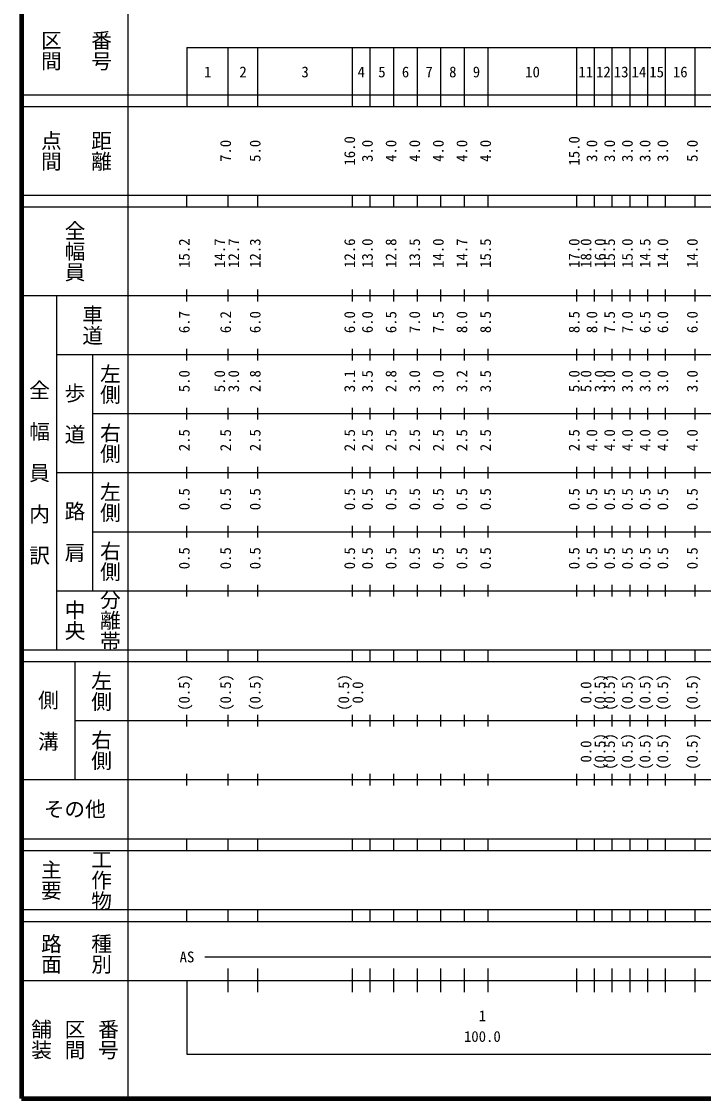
# Model space of a CAD drawing. Units: millimetres on the paper, enlarged 1000 times. Extents: x 40000 to 680000, y 20000 to 380000.
# Drawn here: x 40000 to 155427, y 20000 to 202409 of the extents above; entities that cross this region are included whole.
import ezdxf
from ezdxf.enums import TextEntityAlignment as Align

# ---------------------------------------------------------------- set-up
doc = ezdxf.new("R2010")
doc.units = ezdxf.units.MM
doc.header["$LTSCALE"] = 1000
doc.layers.add('M-TTL', color=2, linetype='Continuous', lineweight=140)
doc.layers.add('M-TTL-BAND', color=7, linetype='Continuous', lineweight=25)
doc.styles.add('@ＭＳ ゴシック', font='')
doc.styles.add('ＭＳ ゴシック', font='')
doc.styles.get('@ＭＳ ゴシック').set_extended_font_data('@MS Gothic')
doc.styles.get('ＭＳ ゴシック').set_extended_font_data('MS Gothic')

msp = doc.modelspace()

# ---------------------------------------------------------------- linework, layer by layer
at = {"layer": 'M-TTL'}
for p, q in [((40000, 380000), (40000, 20000)), ((40000, 20000), (680000, 20000))]:
    msp.add_line(p, q, dxfattribs=at)
at = {"layer": 'M-TTL-BAND'}
for p, q in [((58000, 370000), (58000, 20000)), ((68000, 198000), (579000, 198000)), ((68000, 198000), (68000, 188000)), ((75000, 188000), (75000, 198000)), ((80000, 188000), (80000, 198000)), ((96000, 188000), (96000, 198000)), ((99000, 188000), (99000, 198000)), ((103000, 188000), (103000, 198000)), ((107000, 188000), (107000, 198000)), ((111000, 188000), (111000, 198000)), ((115000, 188000), (115000, 198000)), ((119000, 188000), (119000, 198000)), ((134000, 188000), (134000, 198000)), ((137000, 188000), (137000, 198000)), ((140000, 188000), (140000, 198000)), ((143000, 188000), (143000, 198000)), ((146000, 188000), (146000, 198000)), ((149000, 188000), (149000, 198000)), ((154000, 188000), (154000, 198000)), ((40000, 190000), (579000, 190000)), ((40000, 188000), (579000, 188000)), ((40000, 173000), (579000, 173000)), ((68000, 171000), (68000, 173000)), ((75000, 171000), (75000, 173000)), ((80000, 171000), (80000, 173000)), ((96000, 171000), (96000, 173000)), ((99000, 171000), (99000, 173000)), ((103000, 171000), (103000, 173000)), ((107000, 171000), (107000, 173000)), ((111000, 171000), (111000, 173000)), ((115000, 171000), (115000, 173000)), ((119000, 171000), (119000, 173000)), ((134000, 171000), (134000, 173000)), ((137000, 171000), (137000, 173000)), ((140000, 171000), (140000, 173000)), ((143000, 171000), (143000, 173000)), ((146000, 171000), (146000, 173000)), ((149000, 171000), (149000, 173000)), ((154000, 171000), (154000, 173000)), ((40000, 171000), (579000, 171000)), ((68000, 155000), (68000, 157000)), ((75000, 155000), (75000, 157000)), ((80000, 155000), (80000, 157000)), ((96000, 155000), (96000, 157000)), ((99000, 155000), (99000, 157000)), ((103000, 155000), (103000, 157000)), ((107000, 155000), (107000, 157000)), ((111000, 155000), (111000, 157000)), ((115000, 155000), (115000, 157000)), ((119000, 155000), (119000, 157000)), ((134000, 155000), (134000, 157000)), ((137000, 155000), (137000, 157000)), ((140000, 155000), (140000, 157000)), ((143000, 155000), (143000, 157000)), ((146000, 155000), (146000, 157000)), ((149000, 155000), (149000, 157000)), ((154000, 155000), (154000, 157000)), ((40000, 156000), (579000, 156000)), ((46000, 96000), (46000, 156000)), ((46000, 146000), (579000, 146000)), ((52000, 146000), (52000, 106000)), ((68000, 145000), (68000, 147000)), ((75000, 145000), (75000, 147000)), ((80000, 145000), (80000, 147000)), ((96000, 145000), (96000, 147000)), ((99000, 145000), (99000, 147000)), ((103000, 145000), (103000, 147000)), ((107000, 145000), (107000, 147000)), ((111000, 145000), (111000, 147000)), ((115000, 145000), (115000, 147000)), ((119000, 145000), (119000, 147000)), ((134000, 145000), (134000, 147000)), ((137000, 145000), (137000, 147000)), ((140000, 145000), (140000, 147000)), ((143000, 145000), (143000, 147000)), ((146000, 145000), (146000, 147000)), ((149000, 145000), (149000, 147000)), ((154000, 145000), (154000, 147000)), ((68000, 135000), (68000, 137000)), ((75000, 135000), (75000, 137000)), ((80000, 135000), (80000, 137000)), ((96000, 135000), (96000, 137000)), ((99000, 135000), (99000, 137000)), ((103000, 135000), (103000, 137000)), ((107000, 135000), (107000, 137000)), ((111000, 135000), (111000, 137000)), ((115000, 135000), (115000, 137000)), ((119000, 135000), (119000, 137000)), ((134000, 135000), (134000, 137000)), ((137000, 135000), (137000, 137000)), ((140000, 135000), (140000, 137000)), ((143000, 135000), (143000, 137000)), ((146000, 135000), (146000, 137000)), ((149000, 135000), (149000, 137000)), ((154000, 135000), (154000, 137000)), ((52000, 136000), (579000, 136000)), ((46000, 126000), (579000, 126000)), ((68000, 125000), (68000, 127000)), ((75000, 125000), (75000, 127000)), ((80000, 125000), (80000, 127000)), ((96000, 125000), (96000, 127000)), ((99000, 125000), (99000, 127000)), ((103000, 125000), (103000, 127000)), ((107000, 125000), (107000, 127000)), ((111000, 125000), (111000, 127000)), ((115000, 125000), (115000, 127000)), ((119000, 125000), (119000, 127000)), ((134000, 125000), (134000, 127000)), ((137000, 125000), (137000, 127000)), ((140000, 125000), (140000, 127000)), ((143000, 125000), (143000, 127000)), ((146000, 125000), (146000, 127000)), ((149000, 125000), (149000, 127000)), ((154000, 125000), (154000, 127000)), ((68000, 115000), (68000, 117000)), ((75000, 115000), (75000, 117000)), ((80000, 115000), (80000, 117000)), ((96000, 115000), (96000, 117000)), ((99000, 115000), (99000, 117000)), ((103000, 115000), (103000, 117000)), ((107000, 115000), (107000, 117000)), ((111000, 115000), (111000, 117000)), ((115000, 115000), (115000, 117000)), ((119000, 115000), (119000, 117000)), ((134000, 115000), (134000, 117000)), ((137000, 115000), (137000, 117000)), ((140000, 115000), (140000, 117000)), ((143000, 115000), (143000, 117000)), ((146000, 115000), (146000, 117000)), ((149000, 115000), (149000, 117000)), ((154000, 115000), (154000, 117000)), ((52000, 116000), (579000, 116000)), ((46000, 106000), (579000, 106000)), ((68000, 105000), (68000, 107000)), ((75000, 105000), (75000, 107000)), ((80000, 105000), (80000, 107000)), ((96000, 105000), (96000, 107000)), ((99000, 105000), (99000, 107000)), ((103000, 105000), (103000, 107000)), ((107000, 105000), (107000, 107000)), ((111000, 105000), (111000, 107000)), ((115000, 105000), (115000, 107000)), ((119000, 105000), (119000, 107000)), ((134000, 105000), (134000, 107000)), ((137000, 105000), (137000, 107000)), ((140000, 105000), (140000, 107000)), ((143000, 105000), (143000, 107000)), ((146000, 105000), (146000, 107000)), ((149000, 105000), (149000, 107000)), ((154000, 105000), (154000, 107000)), ((40000, 96000), (579000, 96000)), ((68000, 94000), (68000, 96000)), ((75000, 94000), (75000, 96000)), ((80000, 94000), (80000, 96000)), ((96000, 94000), (96000, 96000)), ((99000, 94000), (99000, 96000)), ((103000, 94000), (103000, 96000)), ((107000, 94000), (107000, 96000)), ((111000, 94000), (111000, 96000)), ((115000, 94000), (115000, 96000)), ((119000, 94000), (119000, 96000)), ((134000, 94000), (134000, 96000)), ((137000, 94000), (137000, 96000)), ((140000, 94000), (140000, 96000)), ((143000, 94000), (143000, 96000)), ((146000, 94000), (146000, 96000)), ((149000, 94000), (149000, 96000)), ((154000, 94000), (154000, 96000)), ((40000, 94000), (579000, 94000)), ((49000, 94000), (49000, 74000)), ((49000, 84000), (579000, 84000)), ((68000, 83000), (68000, 85000)), ((75000, 83000), (75000, 85000)), ((80000, 83000), (80000, 85000)), ((96000, 83000), (96000, 85000)), ((99000, 83000), (99000, 85000)), ((103000, 83000), (103000, 85000)), ((107000, 83000), (107000, 85000)), ((111000, 83000), (111000, 85000)), ((115000, 83000), (115000, 85000)), ((119000, 83000), (119000, 85000)), ((134000, 83000), (134000, 85000)), ((137000, 83000), (137000, 85000)), ((140000, 83000), (140000, 85000)), ((143000, 83000), (143000, 85000)), ((146000, 83000), (146000, 85000)), ((149000, 83000), (149000, 85000)), ((154000, 83000), (154000, 85000)), ((68000, 73000), (68000, 75000)), ((75000, 73000), (75000, 75000)), ((80000, 73000), (80000, 75000)), ((96000, 73000), (96000, 75000)), ((99000, 73000), (99000, 75000)), ((103000, 73000), (103000, 75000)), ((107000, 73000), (107000, 75000)), ((111000, 73000), (111000, 75000)), ((115000, 73000), (115000, 75000)), ((119000, 73000), (119000, 75000)), ((134000, 73000), (134000, 75000)), ((137000, 73000), (137000, 75000)), ((140000, 73000), (140000, 75000)), ((143000, 73000), (143000, 75000)), ((146000, 73000), (146000, 75000)), ((149000, 73000), (149000, 75000)), ((154000, 73000), (154000, 75000)), ((40000, 74000), (579000, 74000)), ((40000, 64000), (579000, 64000)), ((68000, 62000), (68000, 64000)), ((75000, 62000), (75000, 64000)), ((80000, 62000), (80000, 64000)), ((96000, 62000), (96000, 64000)), ((99000, 62000), (99000, 64000)), ((103000, 62000), (103000, 64000)), ((107000, 62000), (107000, 64000)), ((111000, 62000), (111000, 64000)), ((115000, 62000), (115000, 64000)), ((119000, 62000), (119000, 64000)), ((134000, 62000), (134000, 64000)), ((137000, 62000), (137000, 64000)), ((140000, 62000), (140000, 64000)), ((143000, 62000), (143000, 64000)), ((146000, 62000), (146000, 64000)), ((149000, 62000), (149000, 64000)), ((154000, 62000), (154000, 64000)), ((40000, 62000), (579000, 62000)), ((40000, 52000), (579000, 52000)), ((68000, 50000), (68000, 52000)), ((75000, 50000), (75000, 52000)), ((80000, 50000), (80000, 52000)), ((96000, 50000), (96000, 52000)), ((99000, 50000), (99000, 52000)), ((103000, 50000), (103000, 52000)), ((107000, 50000), (107000, 52000)), ((111000, 50000), (111000, 52000)), ((115000, 50000), (115000, 52000)), ((119000, 50000), (119000, 52000)), ((134000, 50000), (134000, 52000)), ((137000, 50000), (137000, 52000)), ((140000, 50000), (140000, 52000)), ((143000, 50000), (143000, 52000)), ((146000, 50000), (146000, 52000)), ((149000, 50000), (149000, 52000)), ((154000, 50000), (154000, 52000)), ((40000, 50000), (579000, 50000)), ((71000, 44000), (565000, 44000)), ((75000, 38000), (75000, 42000)), ((80000, 38000), (80000, 42000)), ((96000, 38000), (96000, 42000)), ((99000, 38000), (99000, 42000)), ((103000, 38000), (103000, 42000)), ((107000, 38000), (107000, 42000)), ((111000, 38000), (111000, 42000)), ((115000, 38000), (115000, 42000)), ((119000, 38000), (119000, 42000)), ((134000, 38000), (134000, 42000)), ((137000, 38000), (137000, 42000)), ((140000, 38000), (140000, 42000)), ((143000, 38000), (143000, 42000)), ((146000, 38000), (146000, 42000)), ((149000, 38000), (149000, 42000)), ((154000, 38000), (154000, 42000)), ((40000, 40000), (579000, 40000)), ((68000, 40000), (68000, 27500)), ((68000, 27500), (579000, 27500))]:
    msp.add_line(p, q, dxfattribs=at)

# ---------------------------------------------------------------- texts
at = {"layer": 'M-TTL-BAND', "style": '@ＭＳ ゴシック'}
for s, p in [('番号', (53500, 197500)), ('区間', (45000, 197500)), ('点間', (45000, 180500)), ('距離', (53500, 180500)), ('全幅員', (49000, 163500)), ('車道', (52000, 151000)), ('左側', (55000, 141000)), ('全\u3000幅\u3000員\u3000内\u3000訳', (43000, 126000)), ('歩\u3000道', (49000, 136000)), ('右側', (55000, 131000)), ('左側', (55000, 121000)), ('路\u3000肩', (49000, 116000)), ('右側', (55000, 111000)), ('分離帯', (55000, 101000)), ('中央', (49000, 101000)), ('左側', (53500, 89000)), ('側\u3000溝', (44500, 84000)), ('右側', (53500, 79000)), ('主要', (45000, 57000)), ('工作物', (53500, 57000)), ('路面', (45000, 44500)), ('種別', (53500, 44500)), ('舗装', (43333, 30000)), ('区間', (49000, 30000)), ('番号', (54667, 30000))]:
    msp.add_text(s, height=2566, rotation=270, dxfattribs=at).set_placement(p, align=Align.MIDDLE_CENTER)
at = {"layer": 'M-TTL-BAND', "style": 'ＭＳ ゴシック'}
for s, p in [('1', (71500, 192405)), ('2', (77500, 192405)), ('3', (88000, 192405)), ('4', (97500, 192405)), ('5', (101000, 192405)), ('6', (105000, 192405)), ('7', (109000, 192405)), ('8', (113000, 192405)), ('9', (117000, 192405)), ('10', (126500, 192405)), ('11', (135500, 192405)), ('12', (138500, 192405)), ('13', (141500, 192405)), ('14', (144500, 192405)), ('15', (147500, 192405)), ('16', (151500, 192405)), ('AS', (68000, 42500)), ('1', (118000, 32523)), ('100.0', (118000, 29033))]:
    msp.add_text(s, height=1833, dxfattribs=at).set_placement(p, align=Align.BOTTOM_CENTER)
for s, p in [('16.0', (97000, 180500)), ('15.0', (135000, 180500)), ('7.0', (76000, 180500)), ('5.0', (81000, 180500)), ('3.0', (100000, 180500)), ('4.0', (104000, 180500)), ('4.0', (108000, 180500)), ('4.0', (112000, 180500)), ('4.0', (116000, 180500)), ('4.0', (120000, 180500)), ('3.0', (138000, 180500)), ('3.0', (141000, 180500)), ('3.0', (144000, 180500)), ('3.0', (147000, 180500)), ('3.0', (150000, 180500)), ('5.0', (155000, 180500)), ('15.2', (69000, 163174)), ('14.7', (75000, 163174)), ('12.7', (77370, 163174)), ('12.3', (81000, 163174)), ('12.6', (97000, 163174)), ('13.0', (100000, 163174)), ('12.8', (104000, 163174)), ('13.5', (108000, 163174)), ('14.0', (112000, 163174)), ('14.7', (116000, 163174)), ('15.5', (120000, 163174)), ('17.0', (135000, 163174)), ('18.0', (137000, 163174)), ('16.0', (139370, 163174)), ('15.5', (141000, 163174)), ('15.0', (144000, 163174)), ('14.5', (147000, 163174)), ('14.0', (150000, 163174)), ('14.0', (155000, 163174)), ('6.7', (69000, 151500)), ('6.2', (76000, 151500)), ('6.0', (81000, 151500)), ('6.0', (97000, 151500)), ('6.0', (100000, 151500)), ('7.0', (108000, 151500)), ('8.0', (116000, 151500)), ('8.0', (138000, 151500)), ('7.0', (144000, 151500)), ('6.0', (150000, 151500)), ('6.0', (155000, 151500)), ('6.5', (104000, 151500)), ('7.5', (112000, 151500)), ('8.5', (120000, 151500)), ('8.5', (135000, 151500)), ('7.5', (141000, 151500)), ('6.5', (147000, 151500)), ('5.0', (69000, 141500)), ('5.0', (75000, 141500)), ('3.0', (77370, 141500)), ('2.8', (81000, 141500)), ('3.1', (97000, 141500)), ('3.5', (100000, 141500)), ('2.8', (104000, 141500)), ('3.0', (108000, 141500)), ('3.0', (112000, 141500)), ('3.2', (116000, 141500)), ('3.5', (120000, 141500)), ('5.0', (135000, 141500)), ('5.0', (137000, 141500)), ('3.0', (139370, 141500)), ('3.0', (141000, 141500)), ('3.0', (144000, 141500)), ('3.0', (147000, 141500)), ('3.0', (150000, 141500)), ('3.0', (155000, 141500)), ('2.5', (69000, 131500)), ('2.5', (76000, 131500)), ('2.5', (81000, 131500)), ('2.5', (97000, 131500)), ('2.5', (100000, 131500)), ('2.5', (104000, 131500)), ('2.5', (108000, 131500)), ('2.5', (112000, 131500)), ('2.5', (116000, 131500)), ('2.5', (120000, 131500)), ('2.5', (135000, 131500)), ('4.0', (138000, 131500)), ('4.0', (141000, 131500)), ('4.0', (144000, 131500)), ('4.0', (147000, 131500)), ('4.0', (150000, 131500)), ('4.0', (155000, 131500)), ('0.5', (69000, 121500)), ('0.5', (76000, 121500)), ('0.5', (81000, 121500)), ('0.5', (97000, 121500)), ('0.5', (100000, 121500)), ('0.5', (104000, 121500)), ('0.5', (108000, 121500)), ('0.5', (112000, 121500)), ('0.5', (116000, 121500)), ('0.5', (120000, 121500)), ('0.5', (135000, 121500)), ('0.5', (138000, 121500)), ('0.5', (141000, 121500)), ('0.5', (144000, 121500)), ('0.5', (147000, 121500)), ('0.5', (150000, 121500)), ('0.5', (155000, 121500)), ('0.5', (69000, 111500)), ('0.5', (76000, 111500)), ('0.5', (81000, 111500)), ('0.5', (97000, 111500)), ('0.5', (100000, 111500)), ('0.5', (104000, 111500)), ('0.5', (108000, 111500)), ('0.5', (112000, 111500)), ('0.5', (116000, 111500)), ('0.5', (120000, 111500)), ('0.5', (135000, 111500)), ('0.5', (138000, 111500)), ('0.5', (141000, 111500)), ('0.5', (144000, 111500)), ('0.5', (147000, 111500)), ('0.5', (150000, 111500)), ('0.5', (155000, 111500)), ('(0.5)', (69000, 88764)), ('(0.5)', (76000, 88764)), ('(0.5)', (81000, 88764)), ('(0.5)', (96000, 88764)), ('(0.5)', (139370, 88764)), ('(0.5)', (141000, 88764)), ('(0.5)', (144000, 88764)), ('(0.5)', (147000, 88764)), ('(0.5)', (150000, 88764)), ('(0.5)', (155000, 88764)), ('0.0', (98370, 88764)), ('0.0', (137000, 88764)), ('0.0', (137000, 78764)), ('(0.5)', (139370, 78764)), ('(0.5)', (141000, 78764)), ('(0.5)', (144000, 78764)), ('(0.5)', (147000, 78764)), ('(0.5)', (150000, 78764)), ('(0.5)', (155000, 78764))]:
    msp.add_text(s, height=1833, rotation=90, dxfattribs=at).set_placement(p, align=Align.BOTTOM_CENTER)
msp.add_text('その他', height=2566, dxfattribs=at).set_placement((49000, 69000), align=Align.MIDDLE_CENTER)

doc.saveas('drawing.dxf')
